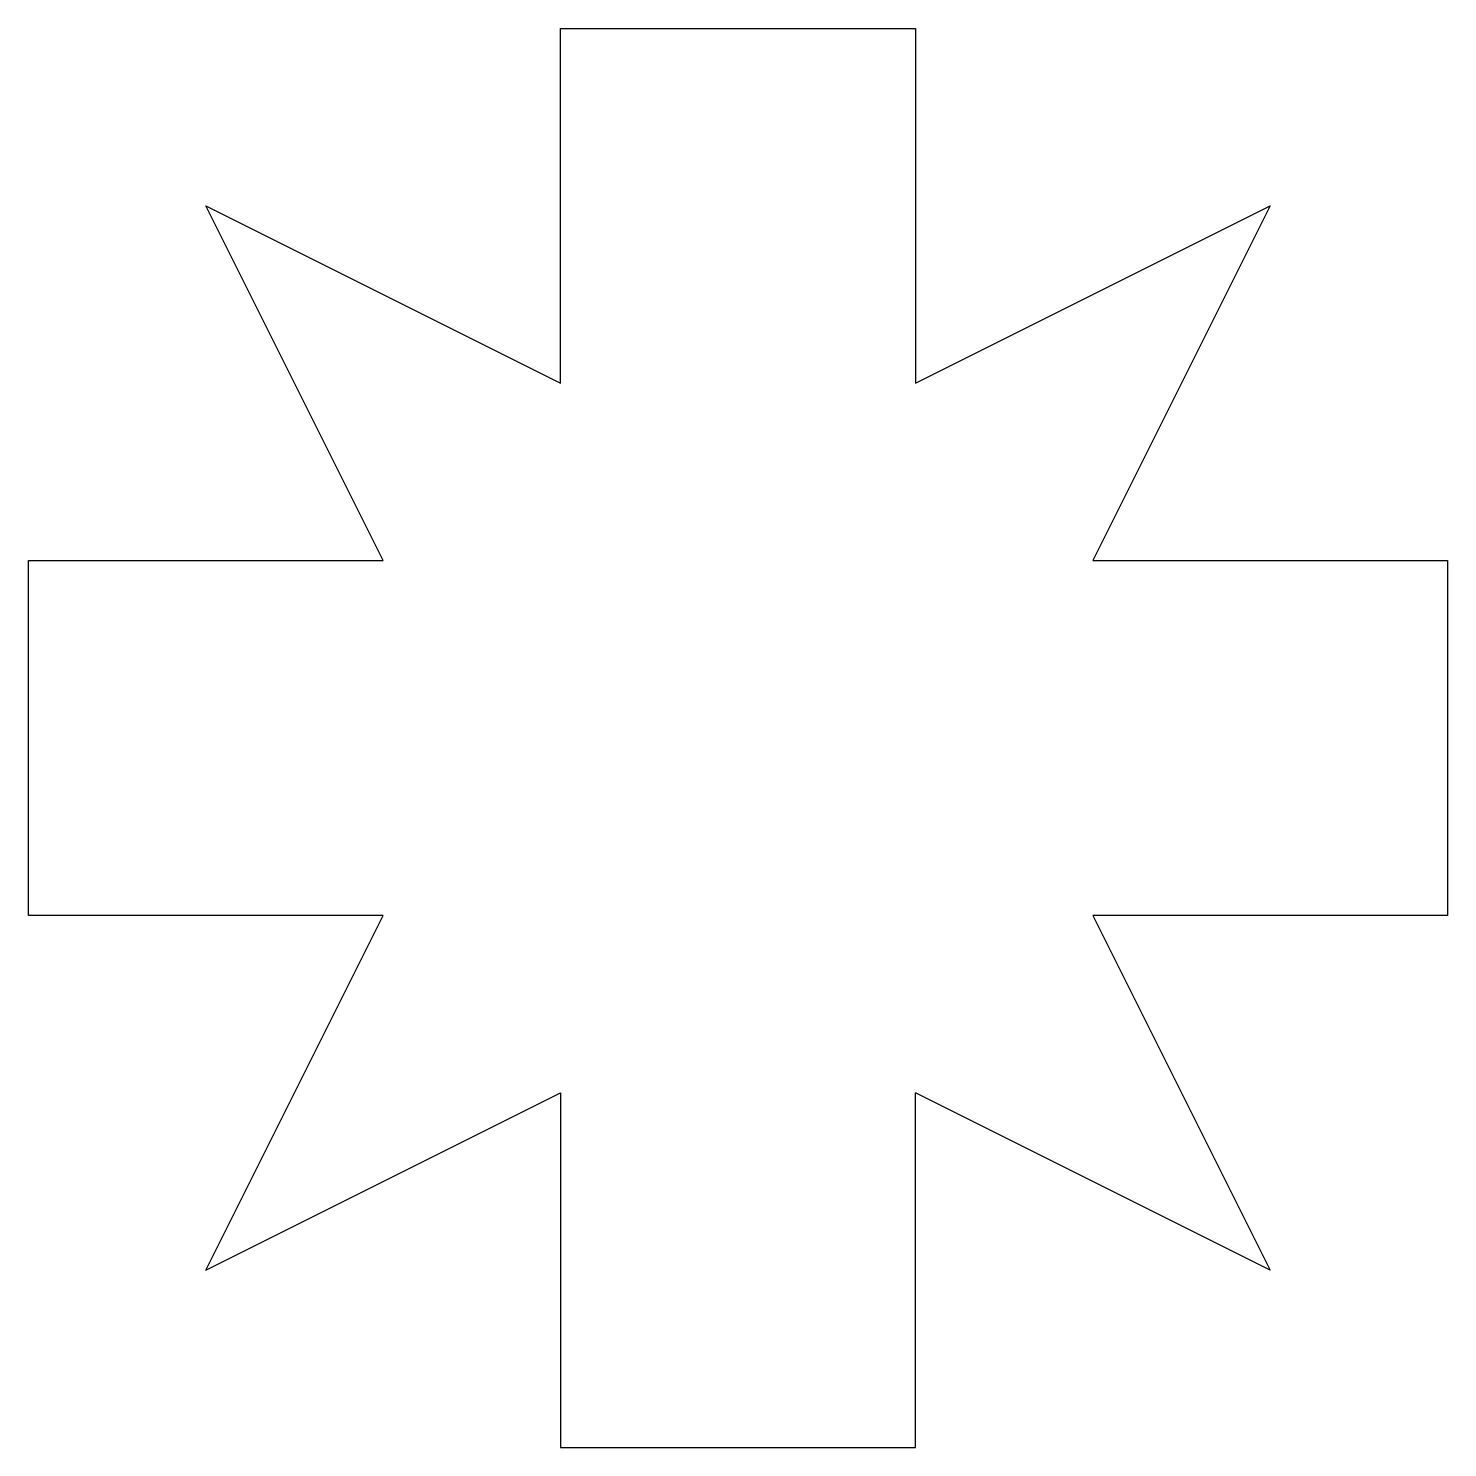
# Model space of a CAD drawing. Header units: inches. Extents: x 1 to 9, y 1 to 9.
import ezdxf

# ---------------------------------------------------------------- set-up
doc = ezdxf.new("R2010")
doc.units = ezdxf.units.IN
doc.header["$MEASUREMENT"] = 0

msp = doc.modelspace()

# ---------------------------------------------------------------- linework, layer by layer
for p, q in [((4, 7), (4, 9)), ((4, 9), (6, 9)), ((6, 9), (6, 7)), ((3, 6), (2, 8)), ((2, 8), (4, 7)), ((6, 7), (8, 8)), ((8, 8), (7, 6)), ((1, 4), (1, 6)), ((1, 6), (2.5, 6)), ((2.5, 6), (3, 6)), ((7, 6), (9, 6)), ((9, 6), (9, 4)), ((3, 4), (1, 4)), ((2, 2), (3, 4)), ((9, 4), (7, 4)), ((7, 4), (8, 2)), ((2, 2), (4, 3)), ((4, 3), (4, 1)), ((6, 1), (6, 3)), ((8, 2), (6, 3)), ((4, 1), (6, 1))]:
    msp.add_line(p, q)

doc.saveas('drawing.dxf')
